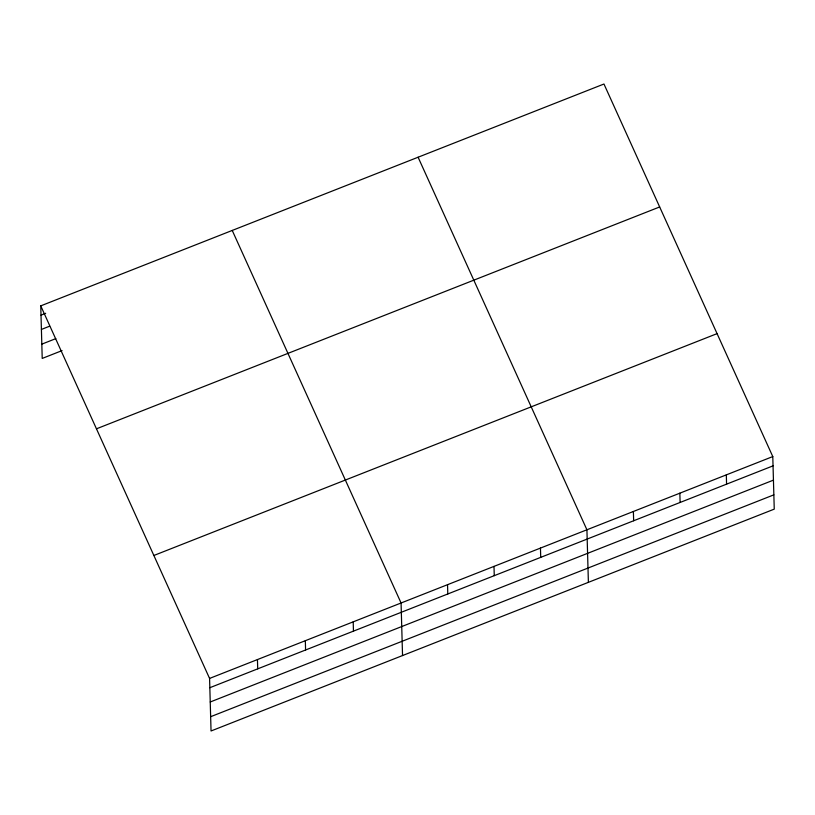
<?xml version="1.0" encoding="UTF-8"?>
<svg xmlns="http://www.w3.org/2000/svg" width="815" height="815" viewBox="0 0 815 815"><rect width="100%" height="100%" fill="white"/><g stroke="black" fill="none" stroke-linecap="round" stroke-linejoin="round"><path stroke-width="1.22" d="M40.75 305.87L603.956 84.016L772.783 456.573L774.25 509.131L211.044 730.984L209.577 678.426L40.75 305.87L42.217 358.427L62.072 350.603M41.005 315.15L45.681 313.306M41.412 329.433L49.583 326.214M41.82 344.144L55.828 338.622M96.465 428.812L659.661 206.959M153.862 555.484L717.068 333.63M209.577 678.426L772.783 456.573M209.842 687.707L773.038 465.854M210.239 701.99L773.435 480.137M210.647 716.701L773.853 494.848M418.095 157.224L586.922 529.791L588.389 582.348M232.234 230.441L401.072 602.998L402.539 655.555M726.318 474.88L726.573 484.161M679.853 493.177L680.118 502.458M633.387 511.484L633.652 520.765M540.457 548.087L540.722 557.368M494.002 566.394L494.257 575.675M447.537 584.691L447.792 593.972M353.201 621.855L353.455 631.136M305.33 640.712L305.584 649.993M257.448 659.569L257.713 668.85"/></g></svg>
